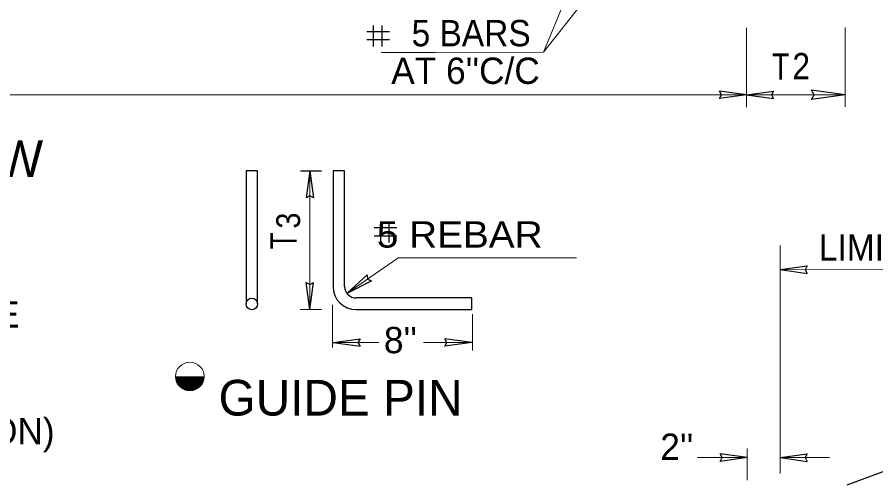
# Model space of a CAD drawing. Extents: x -750 to -381, y 157 to 431.
# Drawn here: x -639.45 to -597.09, y 234.36 to 257.45 of the extents above; entities that cross this region are included whole.
import ezdxf
from ezdxf.enums import TextEntityAlignment as Align

# ---------------------------------------------------------------- set-up
doc = ezdxf.new("R2010")
doc.units = 0
doc.header["$LTSCALE"] = 0.52
doc.layers.add('1', color=7, linetype='Continuous', lineweight=13)

msp = doc.modelspace()

# ---------------------------------------------------------------- linework, layer by layer
at = {"layer": '1'}
for p, q in [((-613.4826, 255.7176), (-609.8802, 264.5126)), ((-608.0017, 262.7022), (-613.4826, 255.7176)), ((-603.4637, 256.9183), (-603.4637, 253.005)), ((-598.5961, 256.9358), (-598.5961, 253.0227)), ((-625.0083, 249.8632), (-625.0083, 243.0167)), ((-601.8091, 234.9288), (-601.8091, 246.1749)), ((-623.1723, 243.8204), (-620.6622, 245.5548)), ((-620.672, 245.5614), (-611.8579, 245.5614)), ((-601.8091, 244.986), (-571.6983, 244.937)), ((-623.8947, 243.2546), (-623.8947, 241.1361)), ((-624.4378, 243.0167), (-625.49, 243.0167)), ((-616.9855, 242.7817), (-616.9855, 240.9977)), ((-623.8672, 241.3909), (-621.6003, 241.3909)), ((-617.0208, 241.3909), (-619.4083, 241.3909)), ((-631.6449, 239.6937), (-630.2233, 239.6937)), ((-631.6436, 239.6692), (-630.2246, 239.6692)), ((-631.6414, 239.6447), (-630.2268, 239.6447)), ((-631.6383, 239.6202), (-630.2299, 239.6202)), ((-631.6344, 239.5958), (-630.2338, 239.5958)), ((-631.6311, 239.7094), (-631.6311, 239.5782)), ((-631.6296, 239.5713), (-630.2386, 239.5713)), ((-631.624, 239.5469), (-630.2442, 239.5469)), ((-631.6173, 239.5224), (-630.2509, 239.5224)), ((-631.6097, 239.498), (-630.2585, 239.498)), ((-631.6066, 239.7094), (-631.6066, 239.4887)), ((-631.6012, 239.4735), (-630.267, 239.4735)), ((-631.5916, 239.4491), (-630.2766, 239.4491)), ((-631.5822, 239.7094), (-631.5822, 239.4272)), ((-631.581, 239.4246), (-630.2872, 239.4246)), ((-631.5692, 239.4002), (-630.299, 239.4002)), ((-631.5577, 239.7094), (-631.5577, 239.3782)), ((-631.5563, 239.3757), (-630.3119, 239.3757)), ((-631.5332, 239.7094), (-631.5332, 239.3371)), ((-631.5087, 239.7094), (-631.5087, 239.3012)), ((-631.4843, 239.7094), (-631.4843, 239.2697)), ((-631.4598, 239.7094), (-631.4598, 239.2413)), ((-631.4354, 239.7094), (-631.4354, 239.2158)), ((-631.4109, 239.7094), (-631.4109, 239.1927)), ((-631.3865, 239.7094), (-631.3865, 239.1716)), ((-631.362, 239.7094), (-631.362, 239.1523)), ((-631.3376, 239.7094), (-631.3376, 239.1347)), ((-631.3131, 239.7094), (-631.3131, 239.1186)), ((-631.2887, 239.7094), (-631.2887, 239.1039)), ((-631.2642, 239.7094), (-631.2642, 239.0904)), ((-631.2397, 239.7094), (-631.2397, 239.0782)), ((-631.2153, 239.7094), (-631.2153, 239.0671)), ((-631.1908, 239.7094), (-631.1908, 239.0572)), ((-631.1664, 239.7094), (-631.1664, 239.0482)), ((-631.1419, 239.7094), (-631.1419, 239.0402)), ((-631.1175, 239.7094), (-631.1175, 239.0332)), ((-631.093, 239.7094), (-631.093, 239.0272)), ((-631.0686, 239.7094), (-631.0686, 239.022)), ((-631.0441, 239.7094), (-631.0441, 239.0177)), ((-631.0197, 239.7094), (-631.0197, 239.0143)), ((-630.9952, 239.7094), (-630.9952, 239.0118)), ((-630.9707, 239.7094), (-630.9707, 239.0102)), ((-630.9462, 239.7094), (-630.9462, 239.0093)), ((-630.9218, 239.7094), (-630.9218, 239.0093)), ((-630.8973, 239.7094), (-630.8973, 239.0102)), ((-630.8729, 239.7094), (-630.8729, 239.0118)), ((-630.8484, 239.7094), (-630.8484, 239.0143)), ((-630.824, 239.7094), (-630.824, 239.0178)), ((-630.7995, 239.7094), (-630.7995, 239.022)), ((-630.7751, 239.7094), (-630.7751, 239.0272)), ((-630.7506, 239.7094), (-630.7506, 239.0332)), ((-630.7262, 239.7094), (-630.7262, 239.0403)), ((-630.7017, 239.7094), (-630.7017, 239.0482)), ((-630.6772, 239.7094), (-630.6772, 239.0572)), ((-630.6527, 239.7094), (-630.6527, 239.0672)), ((-630.6283, 239.7094), (-630.6283, 239.0782)), ((-630.6038, 239.7094), (-630.6038, 239.0905)), ((-630.5794, 239.7094), (-630.5794, 239.104)), ((-630.5549, 239.7094), (-630.5549, 239.1187)), ((-630.5305, 239.7094), (-630.5305, 239.1347)), ((-630.506, 239.7094), (-630.506, 239.1524)), ((-630.4816, 239.7094), (-630.4816, 239.1718)), ((-630.4571, 239.7094), (-630.4571, 239.1928)), ((-630.4327, 239.7094), (-630.4327, 239.216)), ((-630.4082, 239.7094), (-630.4082, 239.2416)), ((-630.3837, 239.7094), (-630.3837, 239.2698)), ((-630.3592, 239.7094), (-630.3592, 239.3015)), ((-630.3348, 239.7094), (-630.3348, 239.3373)), ((-630.3103, 239.7094), (-630.3103, 239.3786)), ((-630.2859, 239.7094), (-630.2859, 239.4275)), ((-630.2614, 239.7094), (-630.2614, 239.4892)), ((-630.237, 239.7094), (-630.237, 239.579)), ((-631.5421, 239.3512), (-630.3262, 239.3512)), ((-631.5266, 239.3268), (-630.3417, 239.3268)), ((-631.5095, 239.3023), (-630.3587, 239.3023)), ((-631.4909, 239.2778), (-630.3773, 239.2778)), ((-631.4706, 239.2534), (-630.3977, 239.2534)), ((-631.4483, 239.2289), (-630.4199, 239.2289)), ((-631.4237, 239.2045), (-630.4445, 239.2045)), ((-631.3966, 239.18), (-630.4716, 239.18)), ((-631.3663, 239.1556), (-630.5018, 239.1556)), ((-631.3323, 239.1311), (-630.5358, 239.1311)), ((-631.2935, 239.1067), (-630.5747, 239.1067)), ((-631.248, 239.0822), (-630.6202, 239.0822)), ((-631.1924, 239.0577), (-630.6758, 239.0577)), ((-631.1177, 239.0332), (-630.7505, 239.0332)), ((-603.433, 234.5962), (-603.433, 236.1595)), ((-603.433, 235.7047), (-605.8886, 235.7047)), ((-599.3731, 235.7047), (-601.8091, 235.7047))]:
    msp.add_line(p, q, dxfattribs=at)
at = {"layer": '1', "lineweight": 25}
for p, q in [((-622.2008, 256.7459), (-621.0805, 256.7459)), ((-621.8808, 257.0339), (-621.8808, 256.0097)), ((-621.4646, 257.0339), (-621.4646, 256.0097)), ((-622.2008, 256.3502), (-621.0805, 256.3502)), ((-603.4637, 253.6143), (-604.7966, 253.7975)), ((-603.4637, 253.6143), (-602.1308, 253.7975)), ((-598.5961, 253.6143), (-600.2621, 253.8432)), ((-603.4637, 253.6143), (-604.7966, 253.4313)), ((-603.4637, 253.6143), (-602.1308, 253.4313)), ((-598.5961, 253.6143), (-600.2621, 253.3854)), ((-625.4671, 249.8632), (-624.4378, 249.8632)), ((-625.0083, 249.8632), (-625.1914, 248.5304)), ((-625.0083, 249.8632), (-624.8252, 248.5304)), ((-623.8672, 249.8632), (-623.8672, 244.1577)), ((-621.8445, 247.0673), (-620.7242, 247.0673)), ((-621.5244, 247.3552), (-621.5244, 246.331)), ((-621.1082, 247.3552), (-621.1082, 246.331)), ((-621.8445, 246.6511), (-620.7242, 246.6511)), ((-601.8091, 244.986), (-600.4759, 245.167)), ((-601.8091, 244.986), (-600.4765, 244.8007)), ((-623.1723, 243.8204), (-622.1799, 244.7287)), ((-625.0083, 243.0167), (-625.1914, 244.3495)), ((-625.0083, 243.0167), (-624.8252, 244.3495)), ((-623.1723, 243.8204), (-621.9717, 244.4274)), ((-623.8672, 241.3909), (-622.5343, 241.574)), ((-617.0208, 241.3909), (-618.3536, 241.574)), ((-623.8672, 241.3909), (-622.5343, 241.2078)), ((-617.0208, 241.3909), (-618.3536, 241.2078)), ((-598.5024, 234.3614), (-588.6998, 238.0203)), ((-603.433, 235.7047), (-604.7659, 235.8879)), ((-603.433, 235.7047), (-604.7659, 235.5217)), ((-601.8091, 235.7047), (-600.4762, 235.8879)), ((-601.8091, 235.7047), (-600.4762, 235.5217))]:
    msp.add_line(p, q, dxfattribs=at)
at = {"layer": '1'}
for points in [[(-613.5082, 255.7176), (-618.8111, 255.7062), (-621.4943, 255.7062)], [(-694.6871, 253.6143), (-603.4637, 253.6143), (-598.5961, 253.6143)]]:
    msp.add_lwpolyline(points, dxfattribs=at)
at = {"layer": '1', "lineweight": 25}
for points in [[(-604.7966, 253.4313), (-604.6934, 253.6162), (-604.7966, 253.7975)], [(-602.1308, 253.7975), (-602.234, 253.6125), (-602.1308, 253.4313)], [(-600.2621, 253.3854), (-600.1332, 253.6167), (-600.2621, 253.8432)], [(-627.5868, 243.3019), (-627.5868, 249.8632), (-628.1573, 249.8632), (-628.1573, 243.3019)], [(-623.2967, 244.1577), (-623.2967, 249.8632), (-623.8672, 249.8632)], [(-624.8252, 248.5304), (-625.0102, 248.6335), (-625.1914, 248.5304)], [(-600.4759, 245.167), (-600.5793, 244.9821), (-600.4765, 244.8007)], [(-622.1799, 244.7287), (-622.1596, 244.5179), (-621.9717, 244.4274)], [(-625.1914, 244.3495), (-625.0064, 244.2464), (-624.8252, 244.3495)], [(-622.7262, 243.0167), (-617.0208, 243.0167), (-617.0208, 243.5872), (-622.7262, 243.5872)], [(-622.5343, 241.574), (-622.6375, 241.389), (-622.5343, 241.2078)], [(-618.3536, 241.2078), (-618.2504, 241.3927), (-618.3536, 241.574)], [(-604.7659, 235.5217), (-604.6627, 235.7067), (-604.7659, 235.8879)], [(-600.4762, 235.8879), (-600.5793, 235.7029), (-600.4762, 235.5217)]]:
    msp.add_lwpolyline(points, dxfattribs=at)
for centre, radius, start, end in [((-622.7261, 244.1577), 1.1411, 179.99996, 269.99994), ((-622.7261, 244.1577), 0.5705, 179.99996, 269.99994), ((-627.8721, 243.2905), 0.2853, 0, 359.99998)]:
    msp.add_arc(centre, radius, start, end, dxfattribs=at)
at = {"layer": '1'}
for centre, start, end in [((-630.9341, 239.6984), 0.89307, 179.10693), ((-630.9341, 239.7205), 180.89307, 359.10693)]:
    msp.add_arc(centre, 0.7114, start, end, dxfattribs=at)

# ---------------------------------------------------------------- texts
at = {"layer": '1', "width": 0.95}
for s, p in [('5 BARS', (-619.9896, 256.0123)), ('LONGITUDINAL PIPE', (-655.7697, 242.1193))]:
    msp.add_text(s, height=1.3, dxfattribs=at).set_placement(p)
at = {"layer": '1'}
for s, p in [("AT 6''C/C", (-620.9947, 254.155)), ("2''", (-607.7192, 235.5917))]:
    msp.add_text(s, height=1.3, dxfattribs=at).set_placement(p)
for s, width, p in [('T', 0.8, (-601.774, 254.3611)), ('2', 0.9, (-600.7668, 254.3804)), ('  5 REBAR', 1.1, (-618.1481, 246.0721)), ('LIMIT OF PAYMENT FOR CONCRETE', 0.95, (-585.3545, 245.4364))]:
    msp.add_text(s, height=1.3, dxfattribs=dict(at, width=width)).set_placement(p, align=Align.CENTER)
for s, height, p in [('PLAN VIEW', 1.8, (-644.7253, 249.5655)), ("8''", 1.3, (-620.541, 240.8595)), ('GUIDE PIN', 1.761, (-623.4941, 237.7811)), ('(CROSS DRAIN OPTION)', 1.3, (-647.7934, 236.3591))]:
    msp.add_text(s, height=height, dxfattribs=at).set_placement(p, align=Align.CENTER)
for s, height, width, p in [('3', 1.174, 0.9, (-625.4927, 247.4084)), ('T', 1.3, 0.8, (-625.6667, 246.4095))]:
    msp.add_text(s, height=height, rotation=90, dxfattribs=dict(at, width=width)).set_placement(p, align=Align.CENTER)

doc.saveas('drawing.dxf')
